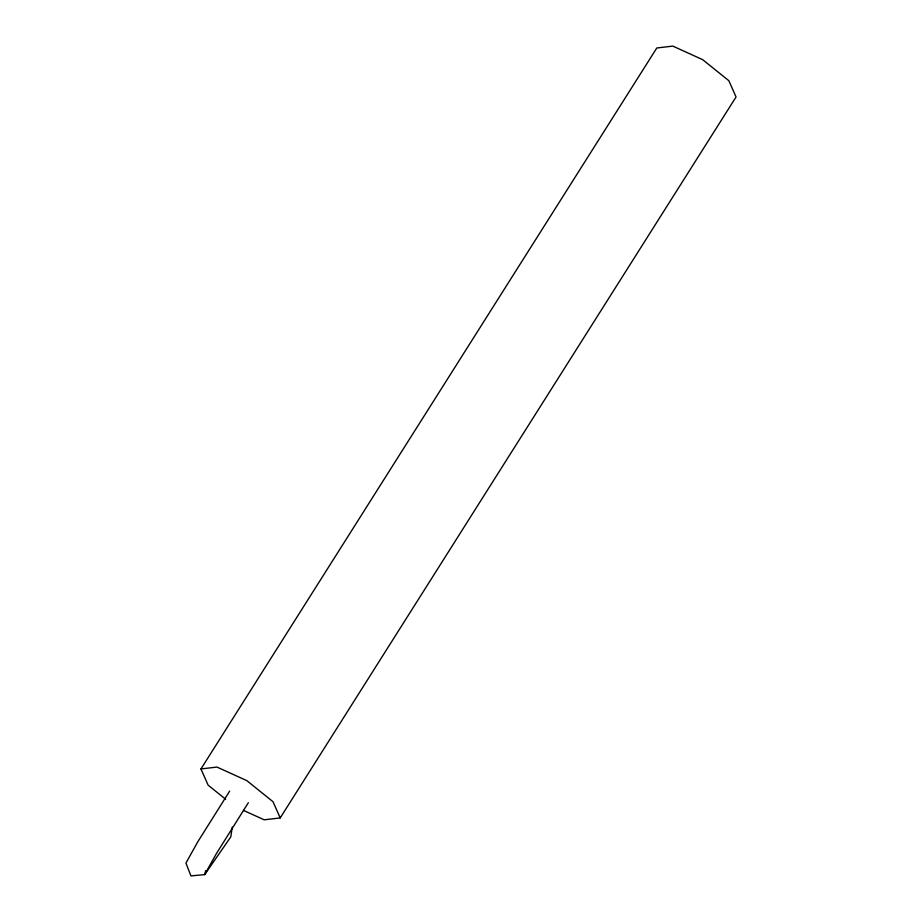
<?xml version="1.0" encoding="UTF-8"?>
<svg xmlns="http://www.w3.org/2000/svg" width="922" height="922" viewBox="0 0 922 922"><rect width="100%" height="100%" fill="white"/><g stroke="black" fill="none" stroke-linecap="round" stroke-linejoin="round"><path stroke-width="1.38" d="M232.252 827.115L230.788 836.911L204.672 874.621L190.935 875.9L185.944 863.05L197.746 841.878L229.647 791.122M205.721 870.529L204.672 874.621L216.463 853.472L248.352 802.716M225.625 799.236L208.165 785.198L200.95 768.96L656.81 47.99L672.818 46.1L702.656 59.653L728.853 80.721L736.056 96.96L280.207 817.929L264.199 819.819L243.443 810.38M200.95 768.96L216.958 767.069L246.796 780.623L272.993 801.691L280.207 817.929"/></g></svg>
